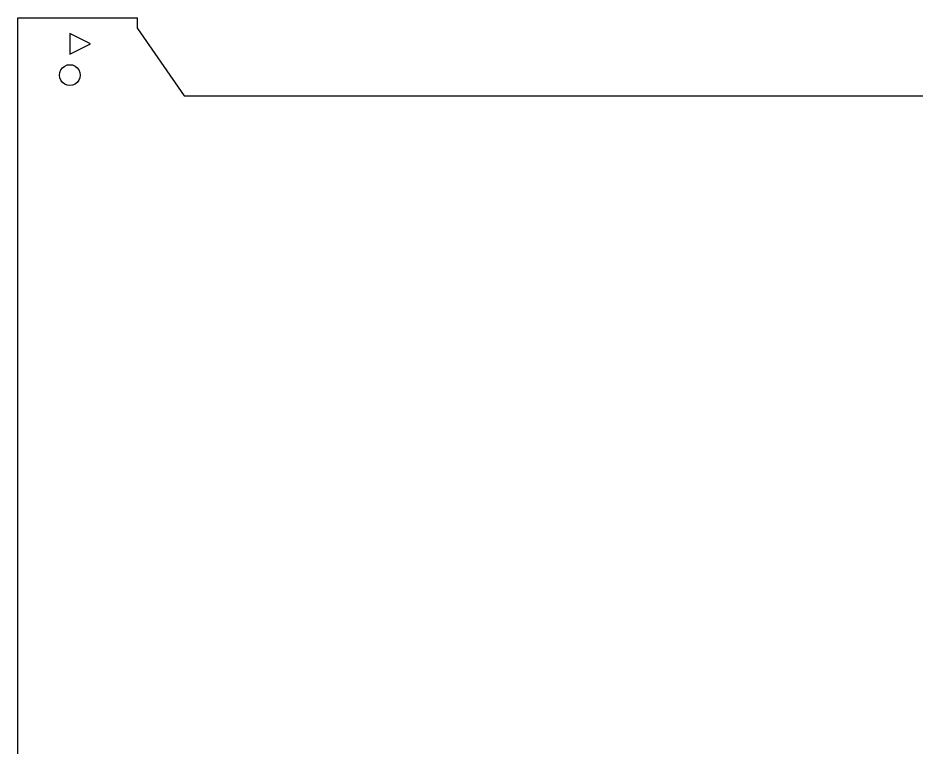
# Model space of a CAD drawing. Header units: metres. Extents: x 1672 to 2018, y 1788 to 2069.
# Drawn here: x 1672.5 to 1845.5, y 1928.3 to 2068.8 of the extents above; entities that cross this region are included whole.
import ezdxf

# ---------------------------------------------------------------- set-up
doc = ezdxf.new("R2010")
doc.units = ezdxf.units.M

msp = doc.modelspace()

# ---------------------------------------------------------------- linework, layer by layer
at = {"layer": 'GROUP0'}
for p, q in [((1672.49, 2068.81, 0), (1695.49, 2068.81, 0)), ((1672.49, 1830.31, 0), (1672.49, 2068.81, 0)), ((1695.49, 2066.81, 0), (1695.49, 2068.81, 0)), ((1686.49, 2063.81, 0), (1682.49, 2065.81, 0)), ((1682.49, 2065.81, 0), (1682.49, 2061.81, 0)), ((1695.49, 2066.81, 0), (1704.49, 2053.81, 0)), ((1682.49, 2061.81, 0), (1686.49, 2063.81, 0)), ((1680.56, 2058.33, 0), (1680.76, 2058.81, 0)), ((1680.76, 2058.81, 0), (1681.07, 2059.23, 0)), ((1681.07, 2059.23, 0), (1681.49, 2059.55, 0)), ((1681.49, 2059.55, 0), (1681.97, 2059.75, 0)), ((1681.97, 2059.75, 0), (1682.49, 2059.81, 0)), ((1682.49, 2059.81, 0), (1683.01, 2059.75, 0)), ((1683.01, 2059.75, 0), (1683.49, 2059.55, 0)), ((1683.49, 2059.55, 0), (1683.9, 2059.23, 0)), ((1683.9, 2059.23, 0), (1684.22, 2058.81, 0)), ((1684.22, 2058.81, 0), (1684.42, 2058.33, 0)), ((1680.49, 2057.81, 0), (1680.56, 2058.33, 0)), ((1680.56, 2057.3, 0), (1680.49, 2057.81, 0)), ((1680.76, 2056.81, 0), (1680.56, 2057.3, 0)), ((1684.42, 2057.3, 0), (1684.22, 2056.81, 0)), ((1684.42, 2058.33, 0), (1684.49, 2057.81, 0)), ((1684.49, 2057.81, 0), (1684.42, 2057.3, 0)), ((1681.07, 2056.4, 0), (1680.76, 2056.81, 0)), ((1681.49, 2056.08, 0), (1681.07, 2056.4, 0)), ((1681.97, 2055.88, 0), (1681.49, 2056.08, 0)), ((1682.49, 2055.81, 0), (1681.97, 2055.88, 0)), ((1683.01, 2055.88, 0), (1682.49, 2055.81, 0)), ((1683.49, 2056.08, 0), (1683.01, 2055.88, 0)), ((1683.9, 2056.4, 0), (1683.49, 2056.08, 0)), ((1684.22, 2056.81, 0), (1683.9, 2056.4, 0)), ((1704.49, 2053.81, 0), (1985.49, 2053.81, 0))]:
    msp.add_line(p, q, dxfattribs=at)

doc.saveas('drawing.dxf')
